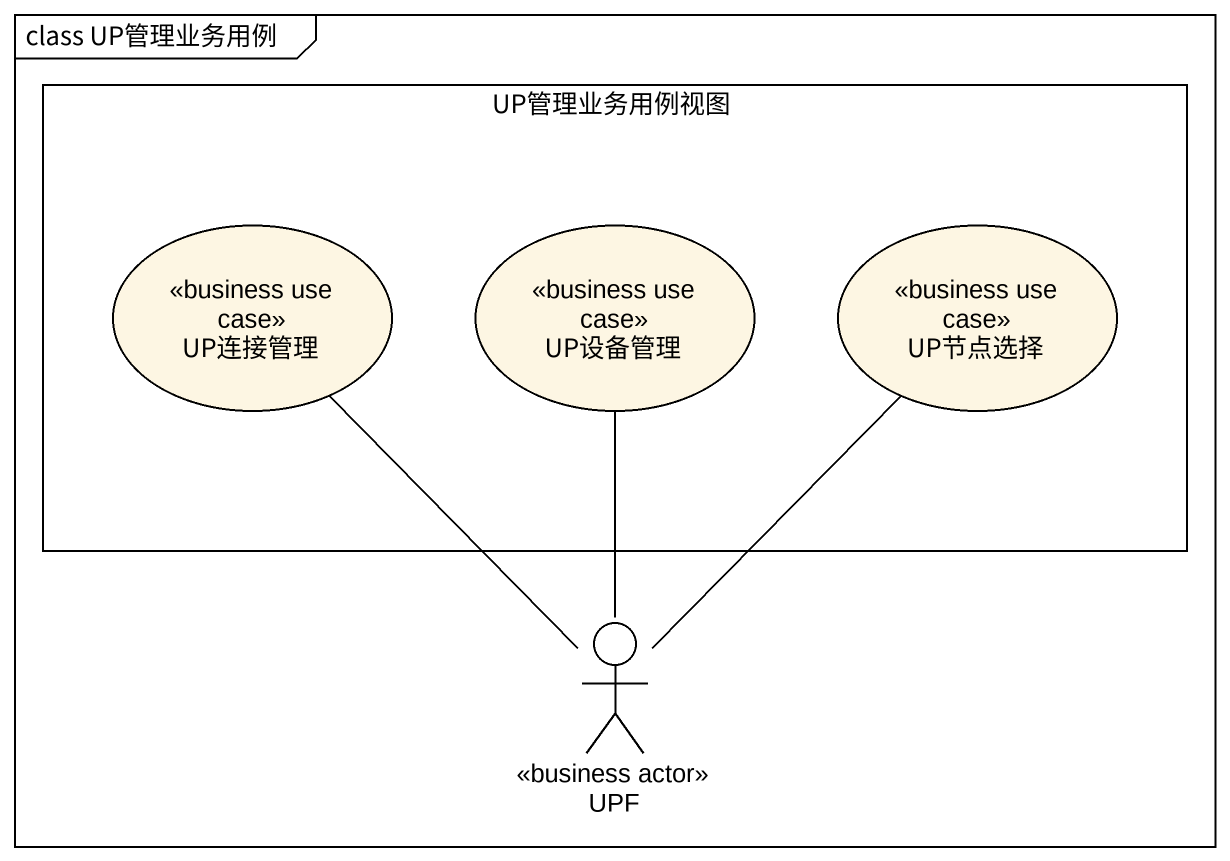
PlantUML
@startuml
mainframe class UP管理业务用例
rectangle UP管理业务用例视图 {
  usecase UP连接管理 <<business use case>>
  usecase UP设备管理 <<business use case>>
  usecase UP节点选择 <<business use case>>
}
actor UPF <<business actor>>
UPF -up- UP连接管理
UPF -up- UP设备管理
UPF -up- UP节点选择
@enduml
